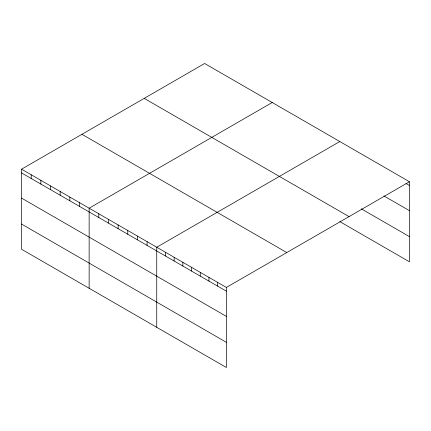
<?xml version="1.0" encoding="UTF-8"?>
<svg xmlns="http://www.w3.org/2000/svg" width="431" height="431" viewBox="0 0 431 431"><rect width="100%" height="100%" fill="white"/><g stroke="black" fill="none" stroke-linecap="round" stroke-linejoin="round"><path stroke-width="0.65" d="M21.55 169.184L226.377 287.439L226.377 367.514L21.55 249.258L21.55 169.184L204.623 63.486L409.45 181.742L409.45 261.816L339.811 221.609M272.214 102.513L89.142 208.205L89.142 288.28M339.811 141.535L156.739 247.232L156.739 327.307M226.377 287.439L409.45 181.742M405.97 183.471L409.45 185.481M383.913 195.927L409.45 210.673M361.28 208.814L409.45 236.624M144.207 98.365L349.035 216.621M81.965 134.305L286.793 252.561M21.55 172.923L226.377 291.178M21.55 198.109L226.377 316.37M21.55 224.066L226.377 342.322M217.671 282.413L217.671 286.152M208.965 277.386L208.965 281.125M200.264 272.36L200.264 276.099M191.558 267.333L191.558 271.072M182.852 262.307L182.852 266.046M174.146 257.285L174.146 261.019M165.439 252.259L165.439 255.998M147.079 241.656L147.079 245.395M137.424 236.08L137.424 239.819M127.77 230.504L127.77 234.243M118.11 224.934L118.11 228.667M108.456 219.357L108.456 223.096M98.801 213.781L98.801 217.52M79.487 202.629L79.487 206.368M69.833 197.059L69.833 200.792M60.173 191.483L60.173 195.221M50.519 185.906L50.519 189.645M40.864 180.33L40.864 184.069M31.204 174.76L31.204 178.493"/></g></svg>
